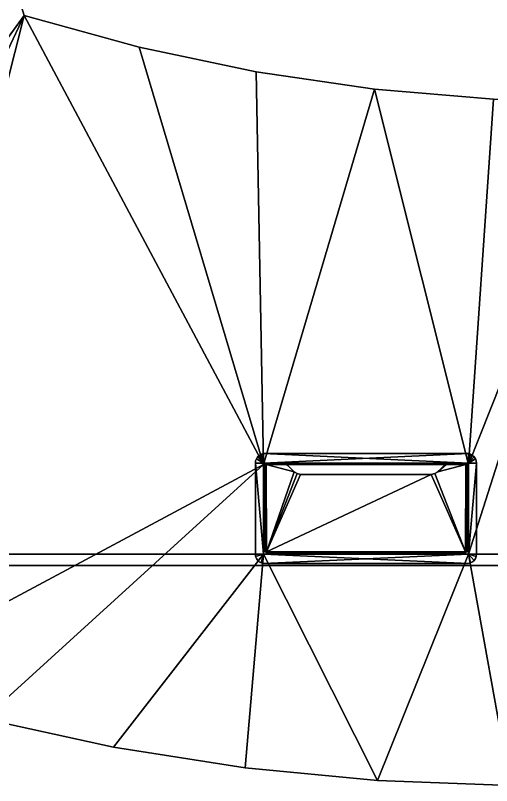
# Model space of a CAD drawing. Header units: millimetres. Extents: x -1000 to 1000, y -1301 to 1100.
# Drawn here: x -462 to 165, y -1300 to -287 of the extents above; entities that cross this region are included whole.
import ezdxf

# ---------------------------------------------------------------- set-up
doc = ezdxf.new("R2010")
doc.units = ezdxf.units.MM
doc.layers.add('I-FURN-PNLS', color=7, linetype='Continuous', lineweight=30)

# ---------------------------------------------------------------- blocks, each defined once
blk = doc.blocks.new('Tapa de caja tomas - Tapa de caja tomas-24717-_3D_')
at = {"layer": 'I-FURN-PNLS', "color": 250, "true_color": 0x1d1d1d}
mesh = blk.add_polyface(dxfattribs=at)
corners = [(72.4, -134.5, 694.1), (72.4, 135.6, 694.1), (71.5, 138.4, 694.1), (69.9, 141, 694.1), (67.8, 143.1, 694.1), (65.3, 144.7, 694.1), (62.5, 145.7, 694.1), (59.5, 146, 694.1), (-60.3, 146, 694.1), (-63.2, 145.7, 694.1), (-65.9, 144.7, 694.1), (-68.3, 143, 694.1), (-70.3, 140.9, 694.1), (-71.7, 138.4, 694.1), (-72.4, 135.6, 694.1), (-72.4, -134.5, 694.1), (-71.7, -137.3, 694.1), (-70.3, -139.9, 694.1), (-68.3, -142, 694.1), (-65.9, -143.6, 694.1), (-63.2, -144.6, 694.1), (-60.3, -145, 694.1), (59.5, -145, 694.1), (62.5, -144.6, 694.1), (65.3, -143.6, 694.1), (67.8, -142, 694.1), (69.9, -139.9, 694.1), (71.5, -137.4, 694.1), (-60.3, -134.5, 694.1), (-60.3, 135.6, 694.1), (59.5, 135.6, 694.1), (59.5, -134.5, 694.1)]
mesh.append_faces([[corners[k] for k in face] for face in [(9, 29, 8)]], dxfattribs={"vtx0": -1, "vtx1": -1, "color": 250})
mesh.append_faces([[corners[k] for k in face] for face in [(22, 31, 28), (30, 4, 5), (29, 13, 14, 28)]], dxfattribs={"vtx0": -1, "vtx2": -1, "color": 250})
mesh.append_faces([[corners[k] for k in face] for face in [(31, 24, 25, 26), (28, 20, 21, 22), (28, 16, 17, 18), (30, 5, 6, 7), (29, 9, 10, 11)]], dxfattribs={"vtx0": -1, "vtx3": -1, "color": 250})
mesh.append_faces([[corners[k] for k in face] for face in [(23, 24, 31, 22), (27, 0, 31, 26), (0, 1, 31), (19, 20, 28, 18), (15, 16, 28, 14), (3, 4, 30, 2), (12, 13, 29, 11)]], dxfattribs={"vtx1": -1, "vtx2": -1, "color": 250})
mesh.append_faces([[corners[k] for k in face] for face in [(1, 2, 30, 31), (29, 30, 7, 8)]], dxfattribs={"vtx1": -1, "vtx3": -1, "color": 250})
mesh = blk.add_polyface(dxfattribs=at)
corners = [(72.4, -134.5, 693.1), (71.5, -137.4, 693.1), (69.9, -139.9, 693.1), (67.8, -142, 693.1), (65.3, -143.6, 693.1), (62.5, -144.6, 693.1), (59.5, -145, 693.1), (-60.3, -145, 693.1), (-63.2, -144.6, 693.1), (-65.9, -143.6, 693.1), (-68.3, -142, 693.1), (-70.3, -139.9, 693.1), (-71.7, -137.3, 693.1), (-72.4, -134.5, 693.1), (-72.4, 135.6, 693.1), (-71.7, 138.4, 693.1), (-70.3, 140.9, 693.1), (-68.3, 143, 693.1), (-65.9, 144.7, 693.1), (-63.2, 145.7, 693.1), (-60.3, 146, 693.1), (59.5, 146, 693.1), (62.5, 145.7, 693.1), (65.3, 144.7, 693.1), (67.8, 143.1, 693.1), (69.9, 141, 693.1), (71.5, 138.4, 693.1), (72.4, 135.6, 693.1), (-60.3, -134.5, 693.1), (59.5, -134.5, 693.1), (59.5, 135.6, 693.1), (-60.3, 135.6, 693.1)]
mesh.append_faces([[corners[k] for k in face] for face in [(8, 28, 7)]], dxfattribs={"vtx0": -1, "vtx1": -1, "color": 250})
mesh.append_faces([[corners[k] for k in face] for face in [(21, 30, 31), (29, 3, 4), (28, 12, 13, 31)]], dxfattribs={"vtx0": -1, "vtx2": -1, "color": 250})
mesh.append_faces([[corners[k] for k in face] for face in [(30, 23, 24, 25), (31, 19, 20, 21), (31, 15, 16, 17), (29, 4, 5, 6), (28, 8, 9, 10)]], dxfattribs={"vtx0": -1, "vtx3": -1, "color": 250})
mesh.append_faces([[corners[k] for k in face] for face in [(22, 23, 30, 21), (26, 27, 30, 25), (27, 0, 30), (18, 19, 31, 17), (14, 15, 31, 13), (2, 3, 29, 1), (11, 12, 28, 10)]], dxfattribs={"vtx1": -1, "vtx2": -1, "color": 250})
mesh.append_faces([[corners[k] for k in face] for face in [(0, 1, 29, 30), (28, 29, 6, 7)]], dxfattribs={"vtx1": -1, "vtx3": -1, "color": 250})
mesh = blk.add_polyface(dxfattribs=at)
corners = [(-72.4, 135.6, 694.1), (-71.7, 138.4, 694.1), (-70.3, 140.9, 694.1), (-68.3, 143, 694.1), (-65.9, 144.7, 694.1), (-63.2, 145.7, 694.1), (-60.3, 146, 694.1), (-60.3, 146, 693.1), (-63.2, 145.7, 693.1), (-65.9, 144.7, 693.1), (-68.3, 143, 693.1), (-70.3, 140.9, 693.1), (-71.7, 138.4, 693.1), (-72.4, 135.6, 693.1)]
mesh.append_faces([[corners[k] for k in face] for face in [(7, 8, 5, 6), (0, 1, 12, 13)]], dxfattribs={"vtx1": -1, "color": 250})
mesh.append_faces([[corners[k] for k in face] for face in [(8, 9, 4, 5), (3, 4, 9, 10), (10, 11, 2, 3), (11, 12, 1, 2)]], dxfattribs={"vtx1": -1, "vtx3": -1, "color": 250})
mesh = blk.add_polyface(dxfattribs=at)
corners = [(-60.3, 146, 694.1), (59.5, 146, 694.1), (59.5, 146, 693.1), (-60.3, 146, 693.1)]
mesh.append_faces([[corners[k] for k in face] for face in [(3, 0, 1, 2)]], dxfattribs={"color": 250})
mesh = blk.add_polyface(dxfattribs=at)
corners = [(59.5, 146, 694.1), (62.5, 145.7, 694.1), (65.3, 144.7, 694.1), (67.8, 143.1, 694.1), (69.9, 141, 694.1), (71.5, 138.4, 694.1), (72.4, 135.6, 694.1), (72.4, 135.6, 693.1), (71.5, 138.4, 693.1), (69.9, 141, 693.1), (67.8, 143.1, 693.1), (65.3, 144.7, 693.1), (62.5, 145.7, 693.1), (59.5, 146, 693.1)]
mesh.append_faces([[corners[k] for k in face] for face in [(7, 8, 5, 6), (0, 1, 12, 13)]], dxfattribs={"vtx1": -1, "color": 250})
mesh.append_faces([[corners[k] for k in face] for face in [(8, 9, 4, 5), (3, 4, 9, 10), (10, 11, 2, 3), (11, 12, 1, 2)]], dxfattribs={"vtx1": -1, "vtx3": -1, "color": 250})
mesh = blk.add_polyface(dxfattribs=at)
corners = [(-72.4, -134.5, 694.1), (-72.4, 135.6, 694.1), (-72.4, 135.6, 693.1), (-72.4, -134.5, 693.1)]
mesh.append_faces([[corners[k] for k in face] for face in [(3, 0, 1, 2)]], dxfattribs={"color": 250})
mesh = blk.add_polyface(dxfattribs=at)
corners = [(-60.3, 135.6, 694.1), (-60.3, -134.5, 694.1), (-60.3, -134.5, 693.1), (-60.3, 135.6, 693.1)]
mesh.append_faces([[corners[k] for k in face] for face in [(0, 1, 2, 3)]], dxfattribs={"color": 250})
mesh = blk.add_polyface(dxfattribs=at)
corners = [(59.5, 135.6, 694.1), (-60.3, 135.6, 694.1), (-60.3, 135.6, 693.1), (59.5, 135.6, 693.1)]
mesh.append_faces([[corners[k] for k in face] for face in [(0, 1, 2, 3)]], dxfattribs={"color": 250})
mesh = blk.add_polyface(dxfattribs=at)
corners = [(-57.1, 131.8, 693.8), (57.9, 131.8, 693.8), (57.9, 133, 693.3), (57.9, 133.5, 692.1), (-57.1, 133.5, 692.1), (-57.1, 133, 693.3)]
mesh.append_faces([[corners[k] for k in face] for face in [(0, 1, 2, 5), (3, 4, 5, 2)]], dxfattribs={"vtx2": -1, "color": 250})
mesh = blk.add_polyface(dxfattribs=at)
corners = [(-57.1, 132.8, 678.4), (-57.1, 133.5, 678.4), (-56.1, 133.5, 676.1), (-53.7, 133.5, 675.4), (-53.7, 132.8, 675.4), (-56.1, 132.8, 676.1)]
mesh.append_faces([[corners[k] for k in face] for face in [(3, 4, 5, 2), (0, 1, 2, 5)]], dxfattribs={"vtx2": -1, "color": 250})
mesh = blk.add_polyface(dxfattribs=at)
corners = [(57.9, 133.5, 690.5), (57.2, 133.5, 688.5), (55.3, 133.5, 687.5), (-53.7, 133.5, 675.4), (-56.1, 133.5, 676.1), (-57.1, 133.5, 678.4), (-57.1, 133.5, 692.1), (57.9, 133.5, 692.1), (-43.7, 133.5, 685), (-46.8, 133.5, 688.2), (-50, 133.5, 685), (-46.8, 133.5, 681.9)]
mesh.append_faces([[corners[k] for k in face] for face in [(2, 7, 0, 1)]], dxfattribs={"vtx0": -1, "color": 250})
mesh.append_faces([[corners[k] for k in face] for face in [(6, 9, 10, 5), (9, 6, 7), (3, 10, 11), (11, 2, 3), (7, 8, 9)]], dxfattribs={"vtx0": -1, "vtx2": -1, "color": 250})
mesh.append_faces([[corners[k] for k in face] for face in [(2, 11, 8, 7)]], dxfattribs={"vtx0": -1, "vtx2": -1, "vtx3": -1, "color": 250})
mesh.append_faces([[corners[k] for k in face] for face in [(3, 4, 5, 10)]], dxfattribs={"vtx2": -1, "vtx3": -1, "color": 250})
mesh = blk.add_polyface(dxfattribs=at)
corners = [(-57.1, 133.5, 692.1), (-57.1, 133.5, 678.4), (-57.1, 132.8, 678.4), (-57.1, 132.8, 692.1)]
mesh.append_faces([[corners[k] for k in face] for face in [(0, 1, 2, 3)]], dxfattribs={"color": 250})
mesh = blk.add_polyface(dxfattribs=at)
corners = [(-57.1, 132.8, 692.1), (57.9, 132.8, 692.1), (57.9, 132.5, 692.8), (57.9, 131.8, 693.1), (-57.1, 131.8, 693.1), (-57.1, 132.5, 692.8)]
mesh.append_faces([[corners[k] for k in face] for face in [(2, 3, 4, 5), (5, 0, 1, 2)]], dxfattribs={"vtx3": -1, "color": 250})
mesh = blk.add_polyface(dxfattribs=at)
corners = [(-57.1, 132.8, 692.1), (-57.1, 132.8, 678.4), (-56.1, 132.8, 676.1), (-53.7, 132.8, 675.4), (55.3, 132.8, 687.5), (57.2, 132.8, 688.5), (57.9, 132.8, 690.5), (57.9, 132.8, 692.1), (-50, 132.8, 685), (-46.8, 132.8, 688.2), (-43.7, 132.8, 685), (-46.8, 132.8, 681.9)]
mesh.append_faces([[corners[k] for k in face] for face in [(3, 11, 8, 1)]], dxfattribs={"vtx0": -1, "vtx2": -1, "vtx3": -1, "color": 250})
mesh.append_faces([[corners[k] for k in face] for face in [(2, 3, 1), (6, 7, 4, 5)]], dxfattribs={"vtx1": -1, "color": 250})
mesh.append_faces([[corners[k] for k in face] for face in [(7, 0, 9), (3, 4, 11), (9, 10, 7)]], dxfattribs={"vtx1": -1, "vtx2": -1, "color": 250})
mesh.append_faces([[corners[k] for k in face] for face in [(10, 11, 4, 7)]], dxfattribs={"vtx1": -1, "vtx2": -1, "vtx3": -1, "color": 250})
mesh.append_faces([[corners[k] for k in face] for face in [(8, 9, 0, 1)]], dxfattribs={"vtx1": -1, "vtx3": -1, "color": 250})
mesh = blk.add_polyface(dxfattribs=at)
corners = [(-57.1, 131.8, 693.1), (57.9, 131.8, 693.1), (57.9, 106, 693.1), (57.6, 104.5, 693.1), (56.7, 103.2, 693.1), (48.4, 94.9, 693.1), (45.8, 91, 693.1), (44.9, 86.5, 693.1), (44.9, -85.6, 693.1), (45.8, -90.2, 693.1), (48.4, -94.1, 693.1), (56.7, -102.4, 693.1), (57.6, -103.7, 693.1), (57.9, -105.2, 693.1), (57.9, -131, 693.1), (-57.1, -131, 693.1), (-57.1, -130.6, 693.1), (-57.1, 131.4, 693.1)]
mesh.append_faces([[corners[k] for k in face] for face in [(6, 17, 5)]], dxfattribs={"vtx0": -1, "vtx1": -1, "color": 250})
mesh.append_faces([[corners[k] for k in face] for face in [(10, 14, 16, 9)]], dxfattribs={"vtx0": -1, "vtx1": -1, "vtx2": -1, "color": 250})
mesh.append_faces([[corners[k] for k in face] for face in [(17, 6, 7), (17, 7, 8), (2, 4, 5, 1)]], dxfattribs={"vtx0": -1, "vtx2": -1, "color": 250})
mesh.append_faces([[corners[k] for k in face] for face in [(3, 4, 2)]], dxfattribs={"vtx1": -1, "color": 250})
mesh.append_faces([[corners[k] for k in face] for face in [(13, 14, 10)]], dxfattribs={"vtx1": -1, "vtx2": -1, "color": 250})
mesh.append_faces([[corners[k] for k in face] for face in [(8, 9, 16, 17)]], dxfattribs={"vtx1": -1, "vtx3": -1, "color": 250})
mesh.append_faces([[corners[k] for k in face] for face in [(14, 15, 16), (11, 12, 13, 10)]], dxfattribs={"vtx2": -1, "color": 250})
mesh.append_faces([[corners[k] for k in face] for face in [(17, 0, 1, 5)]], dxfattribs={"vtx2": -1, "vtx3": -1, "color": 250})
mesh = blk.add_polyface(dxfattribs=at)
corners = [(-57.1, -130.6, 693.8), (-57.1, -131, 693.8), (57.9, -131, 693.8), (57.9, -105.2, 693.8), (57.6, -103.7, 693.8), (56.7, -102.4, 693.8), (48.4, -94.1, 693.8), (45.8, -90.2, 693.8), (44.9, -85.6, 693.8), (44.9, 86.5, 693.8), (45.8, 91, 693.8), (48.4, 94.9, 693.8), (56.7, 103.2, 693.8), (57.6, 104.5, 693.8), (57.9, 106, 693.8), (57.9, 131.8, 693.8), (-57.1, 131.8, 693.8), (-57.1, 131.4, 693.8)]
mesh.append_faces([[corners[k] for k in face] for face in [(14, 12, 13)]], dxfattribs={"vtx0": -1, "color": 250})
mesh.append_faces([[corners[k] for k in face] for face in [(0, 2, 6, 7)]], dxfattribs={"vtx0": -1, "vtx1": -1, "vtx3": -1, "color": 250})
mesh.append_faces([[corners[k] for k in face] for face in [(0, 7, 8), (6, 2, 3)]], dxfattribs={"vtx0": -1, "vtx2": -1, "color": 250})
mesh.append_faces([[corners[k] for k in face] for face in [(17, 10, 11, 15)]], dxfattribs={"vtx0": -1, "vtx2": -1, "vtx3": -1, "color": 250})
mesh.append_faces([[corners[k] for k in face] for face in [(9, 10, 17)]], dxfattribs={"vtx1": -1, "vtx2": -1, "color": 250})
mesh.append_faces([[corners[k] for k in face] for face in [(8, 9, 17, 0), (11, 12, 14, 15)]], dxfattribs={"vtx1": -1, "vtx3": -1, "color": 250})
mesh.append_faces([[corners[k] for k in face] for face in [(0, 1, 2), (15, 16, 17)]], dxfattribs={"vtx2": -1, "color": 250})
mesh.append_faces([[corners[k] for k in face] for face in [(3, 4, 5, 6)]], dxfattribs={"vtx3": -1, "color": 250})
mesh = blk.add_polyface(dxfattribs=at)
corners = [(-53.7, 132.8, 675.4), (-53.7, 133.5, 675.4), (55.3, 133.5, 687.5), (55.3, 132.8, 687.5)]
mesh.append_faces([[corners[k] for k in face] for face in [(1, 2, 3, 0)]], dxfattribs={"color": 250})
mesh = blk.add_polyface(dxfattribs=at)
corners = [(-43.7, 133.5, 685), (-43.7, 133.4, 685), (-43.7, 133.2, 685), (-43.7, 133, 685), (-43.7, 132.8, 685), (-46.8, 132.8, 688.2), (-50, 132.8, 685), (-50, 133, 685), (-50, 133.2, 685), (-50, 133.4, 685), (-50, 133.5, 685), (-46.8, 133.5, 688.2)]
mesh.append_faces([[corners[k] for k in face] for face in [(1, 11, 0)]], dxfattribs={"vtx0": -1, "color": 250})
mesh.append_faces([[corners[k] for k in face] for face in [(5, 8, 11), (2, 5, 11, 1)]], dxfattribs={"vtx0": -1, "vtx1": -1, "vtx2": -1, "color": 250})
mesh.append_faces([[corners[k] for k in face] for face in [(7, 8, 5, 6)]], dxfattribs={"vtx1": -1, "color": 250})
mesh.append_faces([[corners[k] for k in face] for face in [(9, 10, 11, 8), (3, 4, 5, 2)]], dxfattribs={"vtx2": -1, "color": 250})
mesh = blk.add_polyface(dxfattribs=at)
corners = [(-50, 132.8, 685), (-46.8, 132.8, 681.9), (-43.7, 132.8, 685), (-43.7, 133, 685), (-43.7, 133.2, 685), (-43.7, 133.4, 685), (-43.7, 133.5, 685), (-46.8, 133.5, 681.9), (-50, 133.5, 685), (-50, 133.4, 685), (-50, 133.2, 685), (-50, 133, 685)]
mesh.append_faces([[corners[k] for k in face] for face in [(1, 7, 10)]], dxfattribs={"vtx0": -1, "vtx1": -1, "vtx2": -1, "color": 250})
mesh.append_faces([[corners[k] for k in face] for face in [(4, 5, 7, 1)]], dxfattribs={"vtx1": -1, "vtx2": -1, "vtx3": -1, "color": 250})
mesh.append_faces([[corners[k] for k in face] for face in [(5, 6, 7), (11, 0, 1, 10)]], dxfattribs={"vtx2": -1, "color": 250})
mesh.append_faces([[corners[k] for k in face] for face in [(1, 2, 3, 4), (7, 8, 9, 10)]], dxfattribs={"vtx3": -1, "color": 250})
mesh = blk.add_polyface(dxfattribs=at)
corners = [(55.3, 132.8, 687.5), (55.3, 133.5, 687.5), (57.2, 133.5, 688.5), (57.9, 133.5, 690.5), (57.9, 132.8, 690.5), (57.2, 132.8, 688.5)]
mesh.append_faces([[corners[k] for k in face] for face in [(3, 4, 5, 2), (0, 1, 2, 5)]], dxfattribs={"vtx2": -1, "color": 250})
mesh = blk.add_polyface(dxfattribs=at)
corners = [(57.9, 106, 693.8), (57.9, 106, 693.1), (57.9, 131.8, 693.1), (57.9, 131.8, 693.3), (57.9, 131.8, 693.5), (57.9, 131.8, 693.7), (57.9, 131.8, 693.8)]
mesh.append_faces([[corners[k] for k in face] for face in [(0, 5, 6)]], dxfattribs={"vtx0": -1, "color": 250})
mesh.append_faces([[corners[k] for k in face] for face in [(3, 4, 1, 2)]], dxfattribs={"vtx1": -1, "color": 250})
mesh.append_faces([[corners[k] for k in face] for face in [(0, 1, 4, 5)]], dxfattribs={"vtx1": -1, "vtx3": -1, "color": 250})
mesh = blk.add_polyface(dxfattribs=at)
corners = [(59.5, -134.5, 694.1), (59.5, 135.6, 694.1), (59.5, 135.6, 693.1), (59.5, -134.5, 693.1)]
mesh.append_faces([[corners[k] for k in face] for face in [(0, 1, 2, 3)]], dxfattribs={"color": 250})
mesh = blk.add_polyface(dxfattribs=at)
corners = [(72.4, 135.6, 694.1), (72.4, -134.5, 694.1), (72.4, -134.5, 693.1), (72.4, 135.6, 693.1)]
mesh.append_faces([[corners[k] for k in face] for face in [(3, 0, 1, 2)]], dxfattribs={"color": 250})
mesh = blk.add_polyface(dxfattribs=at)
corners = [(-57.1, 131.4, 693.8), (-58.3, 131.4, 693.3), (-58.8, 131.4, 692.1), (-58.8, -130.6, 692.1), (-58.3, -130.6, 693.3), (-57.1, -130.6, 693.8)]
mesh.append_faces([[corners[k] for k in face] for face in [(5, 0, 1, 4), (2, 3, 4, 1)]], dxfattribs={"vtx2": -1, "color": 250})
mesh = blk.add_polyface(dxfattribs=at)
corners = [(-58.8, 131.4, 689.3), (-58.8, 131.1, 688.6), (-58.8, 130.4, 688.3), (-58.8, -129.6, 688.3), (-58.8, -130.3, 688.6), (-58.8, -130.6, 689.3), (-58.8, -130.6, 692.1), (-58.8, 131.4, 692.1)]
mesh.append_faces([[corners[k] for k in face] for face in [(7, 2, 3, 6)]], dxfattribs={"vtx0": -1, "vtx2": -1, "color": 250})
mesh.append_faces([[corners[k] for k in face] for face in [(0, 1, 2, 7)]], dxfattribs={"vtx2": -1, "color": 250})
mesh.append_faces([[corners[k] for k in face] for face in [(3, 4, 5, 6)]], dxfattribs={"vtx3": -1, "color": 250})
mesh = blk.add_polyface(dxfattribs=at)
corners = [(-58.1, 131.4, 692.1), (-58.1, 131.4, 689.3), (-58.8, 131.4, 689.3), (-58.8, 131.4, 692.1)]
mesh.append_faces([[corners[k] for k in face] for face in [(2, 3, 0, 1)]], dxfattribs={"color": 250})
mesh = blk.add_polyface(dxfattribs=at)
corners = [(-58.1, -129.6, 688.3), (-58.8, -129.6, 688.3), (-58.8, 130.4, 688.3), (-58.1, 130.4, 688.3)]
mesh.append_faces([[corners[k] for k in face] for face in [(1, 2, 3, 0)]], dxfattribs={"color": 250})
mesh = blk.add_polyface(dxfattribs=at)
corners = [(-57.1, -130.6, 693.1), (-57.8, -130.6, 692.8), (-58.1, -130.6, 692.1), (-58.1, 131.4, 692.1), (-57.8, 131.4, 692.8), (-57.1, 131.4, 693.1)]
mesh.append_faces([[corners[k] for k in face] for face in [(4, 5, 0, 1), (1, 2, 3, 4)]], dxfattribs={"vtx3": -1, "color": 250})
mesh = blk.add_polyface(dxfattribs=at)
corners = [(-58.1, -130.6, 692.1), (-58.1, -130.6, 689.3), (-58.1, -130.3, 688.6), (-58.1, -129.6, 688.3), (-58.1, 130.4, 688.3), (-58.1, 131.1, 688.6), (-58.1, 131.4, 689.3), (-58.1, 131.4, 692.1)]
mesh.append_faces([[corners[k] for k in face] for face in [(3, 4, 7, 0)]], dxfattribs={"vtx1": -1, "vtx3": -1, "color": 250})
mesh.append_faces([[corners[k] for k in face] for face in [(1, 2, 3, 0)]], dxfattribs={"vtx2": -1, "color": 250})
mesh.append_faces([[corners[k] for k in face] for face in [(4, 5, 6, 7)]], dxfattribs={"vtx3": -1, "color": 250})
mesh = blk.add_polyface(dxfattribs=at)
corners = [(56.7, 103.2, 693.1), (56.7, 103.2, 693.8), (48.4, 94.9, 693.8), (48.4, 94.9, 693.1)]
mesh.append_faces([[corners[k] for k in face] for face in [(2, 3, 0, 1)]], dxfattribs={"color": 250})
mesh = blk.add_polyface(dxfattribs=at)
corners = [(57.9, 106, 693.1), (57.9, 106, 693.8), (57.6, 104.5, 693.8), (56.7, 103.2, 693.8), (56.7, 103.2, 693.1), (57.6, 104.5, 693.1)]
mesh.append_faces([[corners[k] for k in face] for face in [(2, 3, 4, 5), (5, 0, 1, 2)]], dxfattribs={"vtx3": -1, "color": 250})
mesh = blk.add_polyface(dxfattribs=at)
corners = [(48.4, 94.9, 693.1), (48.4, 94.9, 693.8), (45.8, 91, 693.8), (44.9, 86.5, 693.8), (44.9, 86.5, 693.1), (45.8, 91, 693.1)]
mesh.append_faces([[corners[k] for k in face] for face in [(5, 0, 1, 2), (2, 3, 4, 5)]], dxfattribs={"vtx3": -1, "color": 250})
mesh = blk.add_polyface(dxfattribs=at)
corners = [(44.9, 86.5, 693.1), (44.9, 86.5, 693.8), (44.9, -85.6, 693.8), (44.9, -85.6, 693.1)]
mesh.append_faces([[corners[k] for k in face] for face in [(1, 2, 3, 0)]], dxfattribs={"color": 250})
mesh = blk.add_polyface(dxfattribs=at)
corners = [(44.9, -85.6, 693.1), (44.9, -85.6, 693.8), (45.8, -90.2, 693.8), (48.4, -94.1, 693.8), (48.4, -94.1, 693.1), (45.8, -90.2, 693.1)]
mesh.append_faces([[corners[k] for k in face] for face in [(0, 1, 2, 5), (3, 4, 5, 2)]], dxfattribs={"vtx2": -1, "color": 250})
mesh = blk.add_polyface(dxfattribs=at)
corners = [(48.4, -94.1, 693.1), (48.4, -94.1, 693.8), (56.7, -102.4, 693.8), (56.7, -102.4, 693.1)]
mesh.append_faces([[corners[k] for k in face] for face in [(2, 3, 0, 1)]], dxfattribs={"color": 250})
mesh = blk.add_polyface(dxfattribs=at)
corners = [(56.7, -102.4, 693.1), (56.7, -102.4, 693.8), (57.6, -103.7, 693.8), (57.9, -105.2, 693.8), (57.9, -105.2, 693.1), (57.6, -103.7, 693.1)]
mesh.append_faces([[corners[k] for k in face] for face in [(3, 4, 5, 2), (0, 1, 2, 5)]], dxfattribs={"vtx2": -1, "color": 250})
mesh = blk.add_polyface(dxfattribs=at)
corners = [(57.9, -131, 693.1), (57.9, -105.2, 693.1), (57.9, -105.2, 693.8), (57.9, -131, 693.8), (57.9, -131, 693.7), (57.9, -131, 693.5), (57.9, -131, 693.3)]
mesh.append_faces([[corners[k] for k in face] for face in [(2, 5, 1)]], dxfattribs={"vtx0": -1, "vtx1": -1, "color": 250})
mesh.append_faces([[corners[k] for k in face] for face in [(4, 5, 2, 3)]], dxfattribs={"vtx1": -1, "color": 250})
mesh.append_faces([[corners[k] for k in face] for face in [(6, 0, 1, 5)]], dxfattribs={"vtx2": -1, "color": 250})
mesh = blk.add_polyface(dxfattribs=at)
corners = [(-58.8, -130.6, 692.1), (-58.8, -130.6, 689.3), (-58.1, -130.6, 689.3), (-58.1, -130.6, 692.1)]
mesh.append_faces([[corners[k] for k in face] for face in [(0, 1, 2, 3)]], dxfattribs={"color": 250})
mesh = blk.add_polyface(dxfattribs=at)
corners = [(-57.1, -132.7, 692.1), (57.9, -132.7, 692.1), (57.9, -132.2, 693.3), (57.9, -131, 693.8), (-57.1, -131, 693.8), (-57.1, -132.2, 693.3)]
mesh.append_faces([[corners[k] for k in face] for face in [(3, 4, 5, 2), (0, 1, 2, 5)]], dxfattribs={"vtx2": -1, "color": 250})
mesh = blk.add_polyface(dxfattribs=at)
corners = [(-57.1, -131, 693.1), (57.9, -131, 693.1), (57.9, -131.7, 692.8), (57.9, -132, 692.1), (-57.1, -132, 692.1), (-57.1, -131.7, 692.8)]
mesh.append_faces([[corners[k] for k in face] for face in [(5, 0, 1, 2), (2, 3, 4, 5)]], dxfattribs={"vtx3": -1, "color": 250})
mesh = blk.add_polyface(dxfattribs=at)
corners = [(-60.3, -145, 694.1), (-63.2, -144.6, 694.1), (-65.9, -143.6, 694.1), (-68.3, -142, 694.1), (-70.3, -139.9, 694.1), (-71.7, -137.3, 694.1), (-72.4, -134.5, 694.1), (-72.4, -134.5, 693.1), (-71.7, -137.3, 693.1), (-70.3, -139.9, 693.1), (-68.3, -142, 693.1), (-65.9, -143.6, 693.1), (-63.2, -144.6, 693.1), (-60.3, -145, 693.1)]
mesh.append_faces([[corners[k] for k in face] for face in [(7, 8, 5, 6), (0, 1, 12, 13)]], dxfattribs={"vtx1": -1, "color": 250})
mesh.append_faces([[corners[k] for k in face] for face in [(8, 9, 4, 5), (3, 4, 9, 10), (10, 11, 2, 3), (11, 12, 1, 2)]], dxfattribs={"vtx1": -1, "vtx3": -1, "color": 250})
mesh = blk.add_polyface(dxfattribs=at)
corners = [(-60.3, -134.5, 694.1), (59.5, -134.5, 694.1), (59.5, -134.5, 693.1), (-60.3, -134.5, 693.1)]
mesh.append_faces([[corners[k] for k in face] for face in [(0, 1, 2, 3)]], dxfattribs={"color": 250})
mesh = blk.add_polyface(dxfattribs=at)
corners = [(-57.1, -132, 678.4), (-57.1, -132.7, 678.4), (-57.1, -132.7, 692.1), (-57.1, -132, 692.1)]
mesh.append_faces([[corners[k] for k in face] for face in [(1, 2, 3, 0)]], dxfattribs={"color": 250})
mesh = blk.add_polyface(dxfattribs=at)
corners = [(57.9, -132, 690.5), (57.2, -132, 688.5), (55.3, -132, 687.5), (-53.7, -132, 675.4), (-56.1, -132, 676.1), (-57.1, -132, 678.4), (-57.1, -132, 692.1), (57.9, -132, 692.1), (-50, -132, 685), (-46.8, -132, 681.9), (-43.7, -132, 685), (-46.8, -132, 688.2)]
mesh.append_faces([[corners[k] for k in face] for face in [(2, 7, 0, 1)]], dxfattribs={"vtx0": -1, "color": 250})
mesh.append_faces([[corners[k] for k in face] for face in [(7, 11, 6), (9, 3, 8), (3, 9, 2), (11, 7, 10)]], dxfattribs={"vtx0": -1, "vtx1": -1, "color": 250})
mesh.append_faces([[corners[k] for k in face] for face in [(6, 11, 8, 5)]], dxfattribs={"vtx0": -1, "vtx2": -1, "color": 250})
mesh.append_faces([[corners[k] for k in face] for face in [(2, 9, 10, 7)]], dxfattribs={"vtx0": -1, "vtx2": -1, "vtx3": -1, "color": 250})
mesh.append_faces([[corners[k] for k in face] for face in [(3, 4, 5, 8)]], dxfattribs={"vtx2": -1, "vtx3": -1, "color": 250})
mesh = blk.add_polyface(dxfattribs=at)
corners = [(-53.7, -132, 675.4), (-53.7, -132.7, 675.4), (-56.1, -132.7, 676.1), (-57.1, -132.7, 678.4), (-57.1, -132, 678.4), (-56.1, -132, 676.1)]
mesh.append_faces([[corners[k] for k in face] for face in [(2, 3, 4, 5), (5, 0, 1, 2)]], dxfattribs={"vtx3": -1, "color": 250})
mesh = blk.add_polyface(dxfattribs=at)
corners = [(-57.1, -132.7, 692.1), (-57.1, -132.7, 678.4), (-56.1, -132.7, 676.1), (-53.7, -132.7, 675.4), (55.3, -132.7, 687.5), (57.2, -132.7, 688.5), (57.9, -132.7, 690.5), (57.9, -132.7, 692.1), (-43.7, -132.7, 685), (-46.8, -132.7, 681.9), (-50, -132.7, 685), (-46.8, -132.7, 688.2)]
mesh.append_faces([[corners[k] for k in face] for face in [(0, 11, 7), (10, 3, 9), (4, 9, 3), (8, 7, 11)]], dxfattribs={"vtx0": -1, "vtx1": -1, "color": 250})
mesh.append_faces([[corners[k] for k in face] for face in [(6, 7, 4, 5)]], dxfattribs={"vtx1": -1, "color": 250})
mesh.append_faces([[corners[k] for k in face] for face in [(8, 9, 4, 7)]], dxfattribs={"vtx1": -1, "vtx2": -1, "vtx3": -1, "color": 250})
mesh.append_faces([[corners[k] for k in face] for face in [(10, 11, 0, 1)]], dxfattribs={"vtx1": -1, "vtx3": -1, "color": 250})
mesh.append_faces([[corners[k] for k in face] for face in [(1, 2, 3, 10)]], dxfattribs={"vtx2": -1, "vtx3": -1, "color": 250})
mesh = blk.add_polyface(dxfattribs=at)
corners = [(55.3, -132, 687.5), (55.3, -132.7, 687.5), (-53.7, -132.7, 675.4), (-53.7, -132, 675.4)]
mesh.append_faces([[corners[k] for k in face] for face in [(2, 3, 0, 1)]], dxfattribs={"color": 250})
mesh = blk.add_polyface(dxfattribs=at)
corners = [(-43.7, -132.7, 685), (-43.7, -132.5, 685), (-43.7, -132.3, 685), (-43.7, -132.2, 685), (-43.7, -132, 685), (-46.8, -132, 681.9), (-50, -132, 685), (-50, -132.2, 685), (-50, -132.3, 685), (-50, -132.5, 685), (-50, -132.7, 685), (-46.8, -132.7, 681.9)]
mesh.append_faces([[corners[k] for k in face] for face in [(1, 11, 0)]], dxfattribs={"vtx0": -1, "color": 250})
mesh.append_faces([[corners[k] for k in face] for face in [(5, 8, 11), (2, 5, 11, 1)]], dxfattribs={"vtx0": -1, "vtx1": -1, "vtx2": -1, "color": 250})
mesh.append_faces([[corners[k] for k in face] for face in [(7, 8, 5, 6)]], dxfattribs={"vtx1": -1, "color": 250})
mesh.append_faces([[corners[k] for k in face] for face in [(9, 10, 11, 8), (3, 4, 5, 2)]], dxfattribs={"vtx2": -1, "color": 250})
mesh = blk.add_polyface(dxfattribs=at)
corners = [(-50, -132, 685), (-46.8, -132, 688.2), (-43.7, -132, 685), (-43.7, -132.2, 685), (-43.7, -132.3, 685), (-43.7, -132.5, 685), (-43.7, -132.7, 685), (-46.8, -132.7, 688.2), (-50, -132.7, 685), (-50, -132.5, 685), (-50, -132.3, 685), (-50, -132.2, 685)]
mesh.append_faces([[corners[k] for k in face] for face in [(1, 7, 10)]], dxfattribs={"vtx0": -1, "vtx1": -1, "vtx2": -1, "color": 250})
mesh.append_faces([[corners[k] for k in face] for face in [(4, 5, 7, 1)]], dxfattribs={"vtx1": -1, "vtx2": -1, "vtx3": -1, "color": 250})
mesh.append_faces([[corners[k] for k in face] for face in [(5, 6, 7), (11, 0, 1, 10)]], dxfattribs={"vtx2": -1, "color": 250})
mesh.append_faces([[corners[k] for k in face] for face in [(1, 2, 3, 4), (7, 8, 9, 10)]], dxfattribs={"vtx3": -1, "color": 250})
mesh = blk.add_polyface(dxfattribs=at)
corners = [(57.9, -132, 690.5), (57.9, -132.7, 690.5), (57.2, -132.7, 688.5), (55.3, -132.7, 687.5), (55.3, -132, 687.5), (57.2, -132, 688.5)]
mesh.append_faces([[corners[k] for k in face] for face in [(2, 3, 4, 5), (5, 0, 1, 2)]], dxfattribs={"vtx3": -1, "color": 250})
mesh = blk.add_polyface(dxfattribs=at)
corners = [(72.4, -134.5, 694.1), (71.5, -137.4, 694.1), (69.9, -139.9, 694.1), (67.8, -142, 694.1), (65.3, -143.6, 694.1), (62.5, -144.6, 694.1), (59.5, -145, 694.1), (59.5, -145, 693.1), (62.5, -144.6, 693.1), (65.3, -143.6, 693.1), (67.8, -142, 693.1), (69.9, -139.9, 693.1), (71.5, -137.4, 693.1), (72.4, -134.5, 693.1)]
mesh.append_faces([[corners[k] for k in face] for face in [(7, 8, 5, 6), (0, 1, 12, 13)]], dxfattribs={"vtx1": -1, "color": 250})
mesh.append_faces([[corners[k] for k in face] for face in [(8, 9, 4, 5), (3, 4, 9, 10), (10, 11, 2, 3), (11, 12, 1, 2)]], dxfattribs={"vtx1": -1, "vtx3": -1, "color": 250})
mesh = blk.add_polyface(dxfattribs=at)
corners = [(59.5, -145, 694.1), (-60.3, -145, 694.1), (-60.3, -145, 693.1), (59.5, -145, 693.1)]
mesh.append_faces([[corners[k] for k in face] for face in [(3, 0, 1, 2)]], dxfattribs={"color": 250})

msp = doc.modelspace()

# ---------------------------------------------------------------- block references
at = {"layer": 'I-FURN-PNLS', "color": 250, "true_color": 0x1d1d1d, "rotation": 89.99999999997391}
msp.add_blockref('Tapa de caja tomas - Tapa de caja tomas-24717-_3D_', (0, -935.6, 31.9), dxfattribs=at)

# ---------------------------------------------------------------- meshes
at = {"layer": 'I-FURN-PNLS', "color": 250, "true_color": 0x403c36}
mesh = msp.add_polyface(dxfattribs=at)
corners = [(-1000, 1040, 725), (-1000, -1041.6, 725), (-838.1, -1108.3, 725), (-672.5, -1165.3, 725), (-503.8, -1212.6, 725), (-332.7, -1249.8, 725), (-159.7, -1276.9, 725), (14.6, -1293.8, 725), (189.6, -1300.4, 725), (324.5, -400, 725), (167.3, -396.6, 725), (10.6, -383.5, 725), (-145, -360.8, 725), (-298.9, -328.4, 725), (-450.4, -286.5, 725), (-481.3, -187.1, 725), (-501.5, -85, 725), (-510.9, 18.7, 725), (-509.4, 122.7, 725), (-497.1, 226.1, 725), (-473.9, 327.6, 725), (-440.2, 426.1, 725), (-396.5, 520.5, 725), (-274.5, 558.7, 725), (-149.5, 585.7, 725), (-22.6, 601.1, 725), (105.1, 605, 725), (232.7, 597.2, 725), (359.1, 577.9, 725), (483.1, 547.1, 725), (544.7, 716.2, 725), (544.7, 956.2, 725), (506.2, 1100, 725), (-940, 1100, 725), (-955.5, 1098, 725), (-970, 1092, 725), (-982.4, 1082.4, 725), (-992, 1070, 725), (-998, 1055.5, 725), (134.5, -877.7, 725), (134.5, -995.9, 725), (-135.6, -995.9, 725), (-135.6, -877.7, 725)]
mesh.append_faces([[corners[k] for k in face] for face in [(22, 0, 21), (27, 32, 26), (24, 33, 23), (17, 1, 16), (4, 42, 3), (12, 42, 11), (8, 40, 7), (6, 41, 5)]], dxfattribs={"vtx0": -1, "vtx1": -1, "color": 250})
mesh.append_faces([[corners[k] for k in face] for face in [(0, 22, 33, 38)]], dxfattribs={"vtx0": -1, "vtx1": -1, "vtx2": -1, "color": 250})
mesh.append_faces([[corners[k] for k in face] for face in [(0, 18, 19), (33, 22, 23), (39, 10, 11, 42), (39, 9, 10), (41, 6, 7, 40), (40, 8, 9, 39)]], dxfattribs={"vtx0": -1, "vtx2": -1, "color": 250})
mesh.append_faces([[corners[k] for k in face] for face in [(14, 2, 3, 42)]], dxfattribs={"vtx0": -1, "vtx2": -1, "vtx3": -1, "color": 250})
mesh.append_faces([[corners[k] for k in face] for face in [(36, 37, 34, 35)]], dxfattribs={"vtx1": -1, "color": 250})
mesh.append_faces([[corners[k] for k in face] for face in [(20, 21, 0), (19, 20, 0), (25, 26, 32), (31, 32, 27, 30), (27, 28, 30), (15, 16, 1), (13, 14, 42), (12, 13, 42)]], dxfattribs={"vtx1": -1, "vtx2": -1, "color": 250})
mesh.append_faces([[corners[k] for k in face] for face in [(33, 34, 37, 38), (24, 25, 32, 33), (17, 18, 0, 1), (14, 15, 1, 2), (4, 5, 41, 42)]], dxfattribs={"vtx1": -1, "vtx3": -1, "color": 250})
mesh.append_faces([[corners[k] for k in face] for face in [(28, 29, 30)]], dxfattribs={"vtx2": -1, "color": 250})
mesh = msp.add_polyface(dxfattribs=at)
corners = [(-1000, 1040, 700), (-998, 1055.5, 700), (-992, 1070, 700), (-982.4, 1082.4, 700), (-970, 1092, 700), (-955.5, 1098, 700), (-940, 1100, 700), (506.2, 1100, 700), (544.7, 956.2, 700), (544.7, 716.2, 700), (483.1, 547.1, 700), (359.1, 577.9, 700), (232.7, 597.2, 700), (105.1, 605, 700), (-22.6, 601.1, 700), (-149.5, 585.7, 700), (-274.5, 558.7, 700), (-396.5, 520.5, 700), (-440.2, 426.1, 700), (-473.9, 327.6, 700), (-497.1, 226.1, 700), (-509.4, 122.7, 700), (-510.9, 18.7, 700), (-501.5, -85, 700), (-481.3, -187.1, 700), (-450.4, -286.5, 700), (-298.9, -328.4, 700), (-145, -360.8, 700), (10.6, -383.5, 700), (167.3, -396.6, 700), (324.5, -400, 700), (189.6, -1300.4, 700), (14.6, -1293.8, 700), (-159.7, -1276.9, 700), (-332.7, -1249.8, 700), (-503.8, -1212.6, 700), (-672.5, -1165.3, 700), (-838.1, -1108.3, 700), (-1000, -1041.6, 700), (134.5, -877.7, 700), (-135.6, -877.7, 700), (-135.6, -995.9, 700), (134.5, -995.9, 700)]
mesh.append_faces([[corners[k] for k in face] for face in [(5, 3, 4)]], dxfattribs={"vtx0": -1, "color": 250})
mesh.append_faces([[corners[k] for k in face] for face in [(31, 42, 30), (29, 39, 28), (21, 0, 20), (17, 6, 16), (12, 9, 11)]], dxfattribs={"vtx0": -1, "vtx1": -1, "color": 250})
mesh.append_faces([[corners[k] for k in face] for face in [(41, 34, 35, 40), (42, 31, 32, 41), (40, 27, 28, 39), (39, 29, 30, 42), (0, 21, 22), (6, 15, 16), (7, 14, 15, 6)]], dxfattribs={"vtx0": -1, "vtx2": -1, "color": 250})
mesh.append_faces([[corners[k] for k in face] for face in [(40, 35, 36, 25)]], dxfattribs={"vtx0": -1, "vtx2": -1, "vtx3": -1, "color": 250})
mesh.append_faces([[corners[k] for k in face] for face in [(25, 36, 37, 38), (41, 32, 33, 34)]], dxfattribs={"vtx0": -1, "vtx3": -1, "color": 250})
mesh.append_faces([[corners[k] for k in face] for face in [(10, 11, 9)]], dxfattribs={"vtx1": -1, "color": 250})
mesh.append_faces([[corners[k] for k in face] for face in [(24, 25, 38), (23, 24, 38), (25, 26, 40), (26, 27, 40), (19, 20, 0), (18, 19, 0), (1, 2, 6, 0), (13, 14, 7), (12, 13, 7), (8, 9, 12, 7)]], dxfattribs={"vtx1": -1, "vtx2": -1, "color": 250})
mesh.append_faces([[corners[k] for k in face] for face in [(17, 18, 0, 6)]], dxfattribs={"vtx1": -1, "vtx2": -1, "vtx3": -1, "color": 250})
mesh.append_faces([[corners[k] for k in face] for face in [(22, 23, 38, 0), (2, 3, 5, 6)]], dxfattribs={"vtx1": -1, "vtx3": -1, "color": 250})
mesh = msp.add_polyface(dxfattribs=at)
corners = [(-450.4, -286.5, 725), (-298.9, -328.4, 725), (-145, -360.8, 725), (10.6, -383.5, 725), (167.3, -396.6, 725), (324.5, -400, 725), (324.5, -400, 700), (167.3, -396.6, 700), (10.6, -383.5, 700), (-145, -360.8, 700), (-298.9, -328.4, 700), (-450.4, -286.5, 700)]
mesh.append_faces([[corners[k] for k in face] for face in [(7, 4, 5, 6)]], dxfattribs={"vtx0": -1, "color": 250})
mesh.append_faces([[corners[k] for k in face] for face in [(8, 3, 4, 7), (3, 8, 9, 2), (10, 1, 2, 9)]], dxfattribs={"vtx0": -1, "vtx2": -1, "color": 250})
mesh.append_faces([[corners[k] for k in face] for face in [(11, 0, 1, 10)]], dxfattribs={"vtx2": -1, "color": 250})
mesh = msp.add_polyface(dxfattribs=at)
corners = [(-135.6, -877.7, 725), (-135.6, -995.9, 725), (-135.6, -995.9, 700), (-135.6, -877.7, 700)]
mesh.append_faces([[corners[k] for k in face] for face in [(0, 1, 2, 3)]], dxfattribs={"color": 250})
mesh = msp.add_polyface(dxfattribs=at)
corners = [(134.5, -877.7, 725), (-135.6, -877.7, 725), (-135.6, -877.7, 700), (134.5, -877.7, 700)]
mesh.append_faces([[corners[k] for k in face] for face in [(0, 1, 2, 3)]], dxfattribs={"color": 250})
mesh = msp.add_polyface(dxfattribs=at)
corners = [(134.5, -995.9, 725), (134.5, -877.7, 725), (134.5, -877.7, 700), (134.5, -995.9, 700)]
mesh.append_faces([[corners[k] for k in face] for face in [(0, 1, 2, 3)]], dxfattribs={"color": 250})
mesh = msp.add_polyface(dxfattribs=at)
corners = [(825, -1010.9, 700), (825, -995.9, 700), (-825, -995.9, 700), (-825, -1010.9, 700)]
mesh.append_faces([[corners[k] for k in face] for face in [(3, 0, 1, 2)]], dxfattribs={"color": 250})
mesh = msp.add_polyface(dxfattribs=at)
corners = [(825, -1010.9, 249.6), (-825, -1010.9, 249.6), (-825, -995.9, 249.6), (825, -995.9, 249.6)]
mesh.append_faces([[corners[k] for k in face] for face in [(2, 3, 0, 1)]], dxfattribs={"color": 250})
mesh = msp.add_polyface(dxfattribs=at)
corners = [(-825, -995.9, 700), (825, -995.9, 700), (825, -995.9, 249.6), (-825, -995.9, 249.6)]
mesh.append_faces([[corners[k] for k in face] for face in [(0, 1, 2, 3)]], dxfattribs={"color": 250})
mesh = msp.add_polyface(dxfattribs=at)
corners = [(-135.6, -995.9, 725), (134.5, -995.9, 725), (134.5, -995.9, 700), (-135.6, -995.9, 700)]
mesh.append_faces([[corners[k] for k in face] for face in [(0, 1, 2, 3)]], dxfattribs={"color": 250})
mesh = msp.add_polyface(dxfattribs=at)
corners = [(825, -1010.9, 700), (-825, -1010.9, 700), (-825, -1010.9, 249.6), (825, -1010.9, 249.6)]
mesh.append_faces([[corners[k] for k in face] for face in [(0, 1, 2, 3)]], dxfattribs={"color": 250})
mesh = msp.add_polyface(dxfattribs=at)
corners = [(189.6, -1300.4, 725), (14.6, -1293.8, 725), (-159.7, -1276.9, 725), (-332.7, -1249.8, 725), (-503.8, -1212.6, 725), (-672.5, -1165.3, 725), (-838.1, -1108.3, 725), (-1000, -1041.6, 725), (-1000, -1041.6, 700), (-838.1, -1108.3, 700), (-672.5, -1165.3, 700), (-503.8, -1212.6, 700), (-332.7, -1249.8, 700), (-159.7, -1276.9, 700), (14.6, -1293.8, 700), (189.6, -1300.4, 700)]
mesh.append_faces([[corners[k] for k in face] for face in [(1, 14, 15, 0)]], dxfattribs={"vtx0": -1, "color": 250})
mesh.append_faces([[corners[k] for k in face] for face in [(6, 9, 10, 5), (5, 10, 11, 4), (4, 11, 12, 3), (3, 12, 13, 2), (2, 13, 14, 1)]], dxfattribs={"vtx0": -1, "vtx2": -1, "color": 250})
mesh.append_faces([[corners[k] for k in face] for face in [(7, 8, 9, 6)]], dxfattribs={"vtx2": -1, "color": 250})

doc.saveas('drawing.dxf')
